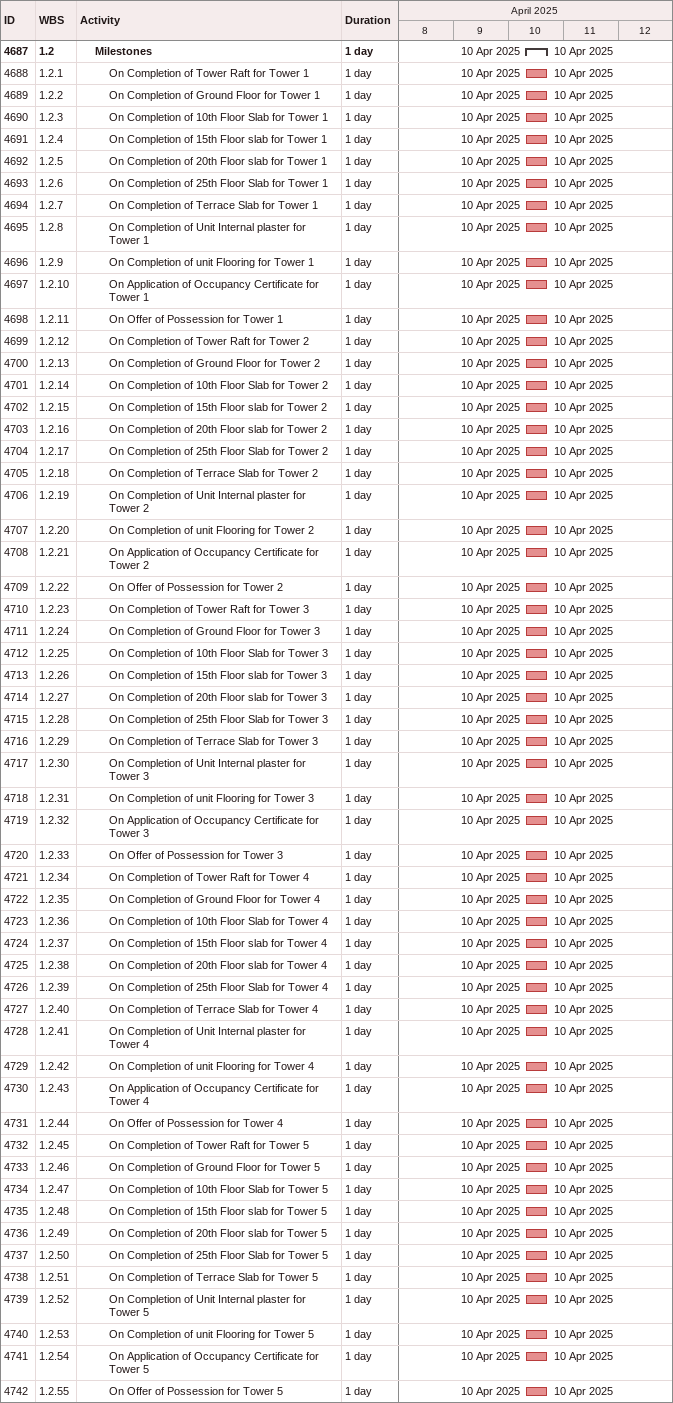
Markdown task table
| ID | WBS | Task | Duration | Start | Finish |
|---|---|---|---|---|---|
| 4687 | 1.2 | **Milestones** | 1d | 2025-04-10 | 2025-04-10 |
| 4688 | 1.2.1 | On Completion of Tower Raft for Tower 1 | 1d | 2025-04-10 | 2025-04-10 |
| 4689 | 1.2.2 | On Completion of Ground Floor for Tower 1 | 1d | 2025-04-10 | 2025-04-10 |
| 4690 | 1.2.3 | On Completion of 10th Floor Slab for Tower 1 | 1d | 2025-04-10 | 2025-04-10 |
| 4691 | 1.2.4 | On Completion of 15th Floor slab for Tower 1 | 1d | 2025-04-10 | 2025-04-10 |
| 4692 | 1.2.5 | On Completion of 20th Floor slab for Tower 1 | 1d | 2025-04-10 | 2025-04-10 |
| 4693 | 1.2.6 | On Completion of 25th Floor Slab for Tower 1 | 1d | 2025-04-10 | 2025-04-10 |
| 4694 | 1.2.7 | On Completion of Terrace Slab for Tower 1 | 1d | 2025-04-10 | 2025-04-10 |
| 4695 | 1.2.8 | On Completion of Unit Internal plaster for Tower 1 | 1d | 2025-04-10 | 2025-04-10 |
| 4696 | 1.2.9 | On Completion of unit Flooring for Tower 1 | 1d | 2025-04-10 | 2025-04-10 |
| 4697 | 1.2.10 | On Application of Occupancy Certificate for Tower 1 | 1d | 2025-04-10 | 2025-04-10 |
| 4698 | 1.2.11 | On Offer of Possession for Tower 1 | 1d | 2025-04-10 | 2025-04-10 |
| 4699 | 1.2.12 | On Completion of Tower Raft for Tower 2 | 1d | 2025-04-10 | 2025-04-10 |
| 4700 | 1.2.13 | On Completion of Ground Floor for Tower 2 | 1d | 2025-04-10 | 2025-04-10 |
| 4701 | 1.2.14 | On Completion of 10th Floor Slab for Tower 2 | 1d | 2025-04-10 | 2025-04-10 |
| 4702 | 1.2.15 | On Completion of 15th Floor slab for Tower 2 | 1d | 2025-04-10 | 2025-04-10 |
| 4703 | 1.2.16 | On Completion of 20th Floor slab for Tower 2 | 1d | 2025-04-10 | 2025-04-10 |
| 4704 | 1.2.17 | On Completion of 25th Floor Slab for Tower 2 | 1d | 2025-04-10 | 2025-04-10 |
| 4705 | 1.2.18 | On Completion of Terrace Slab for Tower 2 | 1d | 2025-04-10 | 2025-04-10 |
| 4706 | 1.2.19 | On Completion of Unit Internal plaster for Tower 2 | 1d | 2025-04-10 | 2025-04-10 |
| 4707 | 1.2.20 | On Completion of unit Flooring for Tower 2 | 1d | 2025-04-10 | 2025-04-10 |
| 4708 | 1.2.21 | On Application of Occupancy Certificate for Tower 2 | 1d | 2025-04-10 | 2025-04-10 |
| 4709 | 1.2.22 | On Offer of Possession for Tower 2 | 1d | 2025-04-10 | 2025-04-10 |
| 4710 | 1.2.23 | On Completion of Tower Raft for Tower 3 | 1d | 2025-04-10 | 2025-04-10 |
| 4711 | 1.2.24 | On Completion of Ground Floor for Tower 3 | 1d | 2025-04-10 | 2025-04-10 |
| 4712 | 1.2.25 | On Completion of 10th Floor Slab for Tower 3 | 1d | 2025-04-10 | 2025-04-10 |
| 4713 | 1.2.26 | On Completion of 15th Floor slab for Tower 3 | 1d | 2025-04-10 | 2025-04-10 |
| 4714 | 1.2.27 | On Completion of 20th Floor slab for Tower 3 | 1d | 2025-04-10 | 2025-04-10 |
| 4715 | 1.2.28 | On Completion of 25th Floor Slab for Tower 3 | 1d | 2025-04-10 | 2025-04-10 |
| 4716 | 1.2.29 | On Completion of Terrace Slab for Tower 3 | 1d | 2025-04-10 | 2025-04-10 |
| 4717 | 1.2.30 | On Completion of Unit Internal plaster for Tower 3 | 1d | 2025-04-10 | 2025-04-10 |
| 4718 | 1.2.31 | On Completion of unit Flooring for Tower 3 | 1d | 2025-04-10 | 2025-04-10 |
| 4719 | 1.2.32 | On Application of Occupancy Certificate for Tower 3 | 1d | 2025-04-10 | 2025-04-10 |
| 4720 | 1.2.33 | On Offer of Possession for Tower 3 | 1d | 2025-04-10 | 2025-04-10 |
| 4721 | 1.2.34 | On Completion of Tower Raft for Tower 4 | 1d | 2025-04-10 | 2025-04-10 |
| 4722 | 1.2.35 | On Completion of Ground Floor for Tower 4 | 1d | 2025-04-10 | 2025-04-10 |
| 4723 | 1.2.36 | On Completion of 10th Floor Slab for Tower 4 | 1d | 2025-04-10 | 2025-04-10 |
| 4724 | 1.2.37 | On Completion of 15th Floor slab for Tower 4 | 1d | 2025-04-10 | 2025-04-10 |
| 4725 | 1.2.38 | On Completion of 20th Floor slab for Tower 4 | 1d | 2025-04-10 | 2025-04-10 |
| 4726 | 1.2.39 | On Completion of 25th Floor Slab for Tower 4 | 1d | 2025-04-10 | 2025-04-10 |
| 4727 | 1.2.40 | On Completion of Terrace Slab for Tower 4 | 1d | 2025-04-10 | 2025-04-10 |
| 4728 | 1.2.41 | On Completion of Unit Internal plaster for Tower 4 | 1d | 2025-04-10 | 2025-04-10 |
| 4729 | 1.2.42 | On Completion of unit Flooring for Tower 4 | 1d | 2025-04-10 | 2025-04-10 |
| 4730 | 1.2.43 | On Application of Occupancy Certificate for Tower 4 | 1d | 2025-04-10 | 2025-04-10 |
| 4731 | 1.2.44 | On Offer of Possession for Tower 4 | 1d | 2025-04-10 | 2025-04-10 |
| 4732 | 1.2.45 | On Completion of Tower Raft for Tower 5 | 1d | 2025-04-10 | 2025-04-10 |
| 4733 | 1.2.46 | On Completion of Ground Floor for Tower 5 | 1d | 2025-04-10 | 2025-04-10 |
| 4734 | 1.2.47 | On Completion of 10th Floor Slab for Tower 5 | 1d | 2025-04-10 | 2025-04-10 |
| 4735 | 1.2.48 | On Completion of 15th Floor slab for Tower 5 | 1d | 2025-04-10 | 2025-04-10 |
| 4736 | 1.2.49 | On Completion of 20th Floor slab for Tower 5 | 1d | 2025-04-10 | 2025-04-10 |
| 4737 | 1.2.50 | On Completion of 25th Floor Slab for Tower 5 | 1d | 2025-04-10 | 2025-04-10 |
| 4738 | 1.2.51 | On Completion of Terrace Slab for Tower 5 | 1d | 2025-04-10 | 2025-04-10 |
| 4739 | 1.2.52 | On Completion of Unit Internal plaster for Tower 5 | 1d | 2025-04-10 | 2025-04-10 |
| 4740 | 1.2.53 | On Completion of unit Flooring for Tower 5 | 1d | 2025-04-10 | 2025-04-10 |
| 4741 | 1.2.54 | On Application of Occupancy Certificate for Tower 5 | 1d | 2025-04-10 | 2025-04-10 |
| 4742 | 1.2.55 | On Offer of Possession for Tower 5 | 1d | 2025-04-10 | 2025-04-10 |
